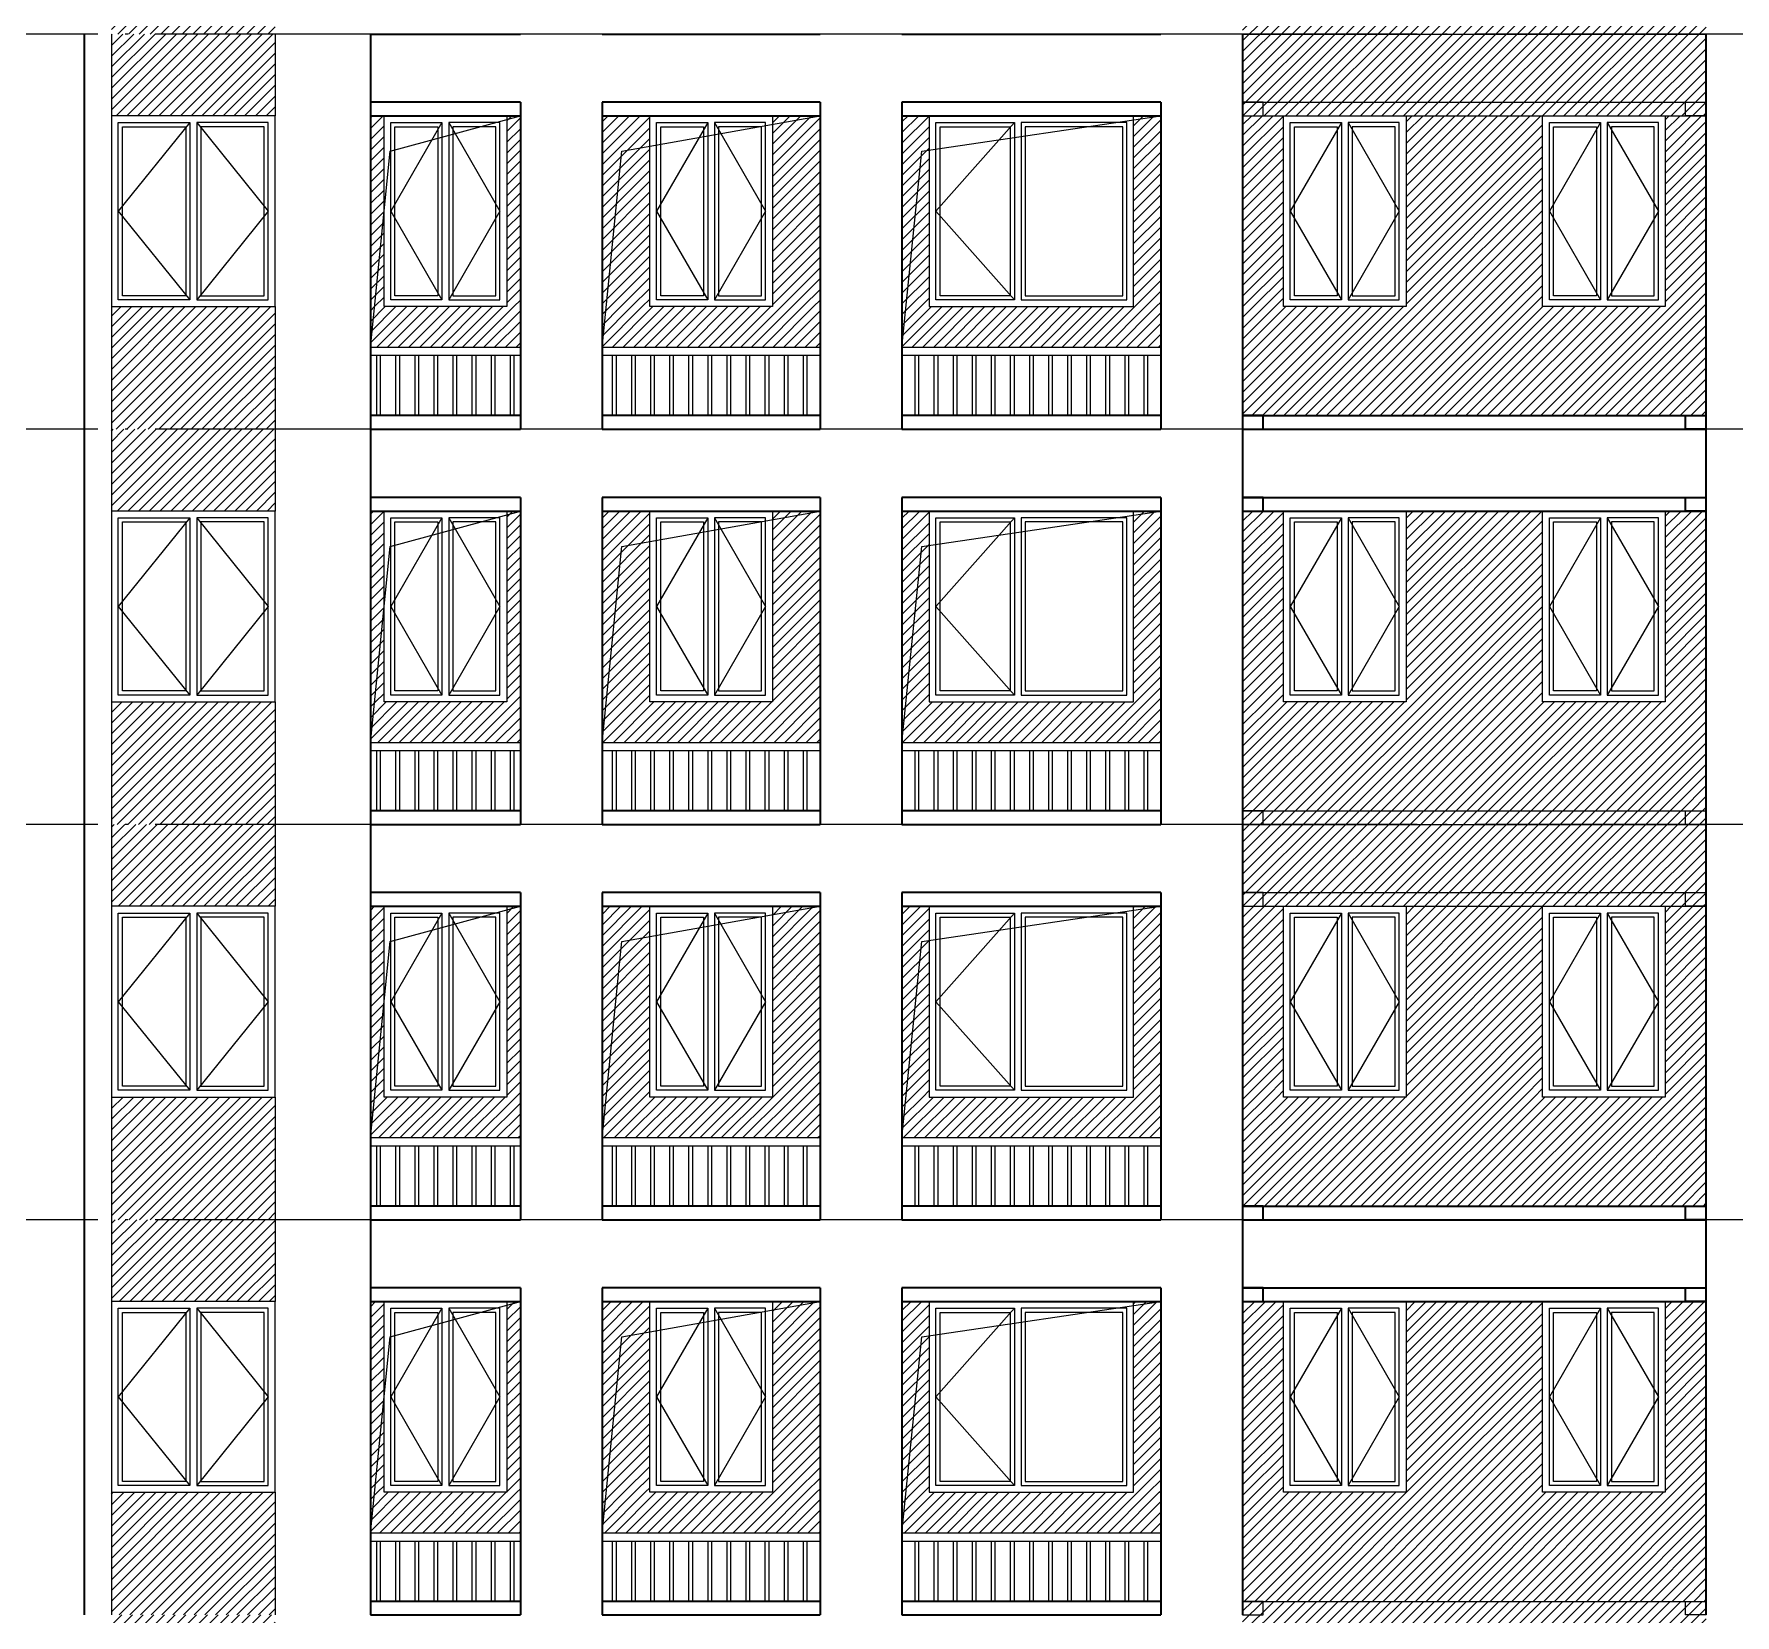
# Model space of a CAD drawing. Extents: x -518115 to 790560, y -210384 to 1628073.
# Drawn here: x 435048 to 447529, y 52040 to 63640 of the extents above; entities that cross this region are included whole.
import ezdxf

# ---------------------------------------------------------------- set-up
doc = ezdxf.new("R2010")
doc.units = 0
doc.header["$LTSCALE"] = 1000
doc.header["$MEASUREMENT"] = 0
doc.linetypes.add('DOTE', pattern=[2.42, 2, -0.2, 0.02, -0.2])
doc.layers.add('3-剖面填充（细）', color=250, linetype='Continuous')
doc.layers.add('Stair-栏杆', color=142, linetype='Continuous')
for name, color, linetype, lineweight in [('DOTE', 19, 'DOTE', 9), ('WINDOW', 144, 'Continuous', 15), ('立面-中轮廓线', 213, 'Continuous', 35), ('立面-普通轮廓', 7, 'Continuous', 18), ('立面-洞口示意', 152, 'Continuous', 13), ('立面-窗开启线', 250, 'Continuous', 13)]:
    doc.layers.add(name, color=color, linetype=linetype, lineweight=lineweight)
pattern_1 = [(45, (6e-11, -2900), (-39.2886205, 39.2886205), [])]
pattern_2 = [(45, (0, 0), (-39.2886205, 39.2886205), [])]

# ---------------------------------------------------------------- blocks, each defined once
blk = doc.blocks.new('A$C318717E3')
at = {"layer": 'WINDOW'}
for points in [[(50, 1350), (425, 1350), (425, 50), (50, 50)], [(850, 1350), (475, 1350), (475, 50), (850, 50)]]:
    blk.add_lwpolyline(points, close=True, dxfattribs=at)
at = {"layer": 'WINDOW', "color": 250}
for points in [[(80, 1320), (395, 1320), (395, 80), (80, 80)], [(820, 1320), (505, 1320), (505, 80), (820, 80)]]:
    blk.add_lwpolyline(points, close=True, dxfattribs=at)
at = {"layer": '立面-普通轮廓'}
blk.add_lwpolyline([(0, 1400), (900, 1400), (900, 0), (0, 0)], close=True, dxfattribs=at)
at = {"layer": '立面-窗开启线', "color": 251, "ltscale": 0.5, "true_color": 0x636466}
for points in [[(425, 1350), (50, 700), (425, 50)], [(475, 1350), (850, 700), (475, 50)]]:
    blk.add_lwpolyline(points, dxfattribs=at)
blk = doc.blocks.new('A$C1B273453')
at = {"layer": 'WINDOW'}
for points in [[(50, 1350), (575, 1350), (575, 50), (50, 50)], [(1150, 1350), (625, 1350), (625, 50), (1150, 50)]]:
    blk.add_lwpolyline(points, close=True, dxfattribs=at)
at = {"layer": 'WINDOW', "color": 250}
for points in [[(80, 1320), (545, 1320), (545, 80), (80, 80)], [(1120, 1320), (655, 1320), (655, 80), (1120, 80)]]:
    blk.add_lwpolyline(points, close=True, dxfattribs=at)
at = {"layer": '立面-普通轮廓'}
blk.add_lwpolyline([(1200, 1400), (0, 1400), (0, 0), (1200, 0)], close=True, dxfattribs=at)
at = {"layer": '立面-窗开启线', "color": 251, "ltscale": 0.5, "true_color": 0x636466}
for points in [[(575, 1350), (50, 700), (575, 50)], [(625, 1350), (1150, 700), (625, 50)]]:
    blk.add_lwpolyline(points, dxfattribs=at)
blk = doc.blocks.new('A$C1F9D7F8A')
at = {"layer": 'WINDOW'}
for points in [[(-1450, 1350), (-875, 1350), (-875, 50), (-1450, 50)], [(-50, 1350), (-825, 1350), (-825, 50), (-50, 50)]]:
    blk.add_lwpolyline(points, close=True, dxfattribs=at)
at = {"layer": 'WINDOW', "color": 250}
for points in [[(-1420, 1320), (-905, 1320), (-905, 80), (-1420, 80)], [(-80, 1320), (-795, 1320), (-795, 80), (-80, 80)]]:
    blk.add_lwpolyline(points, close=True, dxfattribs=at)
at = {"layer": '立面-普通轮廓'}
blk.add_lwpolyline([(0, 1400), (-1500, 1400), (-1500, 0), (0, 0)], close=True, dxfattribs=at)
at = {"layer": '立面-窗开启线', "color": 251, "ltscale": 0.5, "true_color": 0x636466}
blk.add_lwpolyline([(-875, 1350), (-1450, 700), (-875, 50)], dxfattribs=at)
blk = doc.blocks.new('HFHFHHTHFHF')
at = {"layer": 'Stair-栏杆'}
for p, q in [((530784, 32976), (529684, 32976)), ((532984, 32976), (531384, 32976)), ((535484, 32976), (533584, 32976)), ((530784, 32916), (529684, 32916)), ((532984, 32916), (531384, 32916)), ((535484, 32916), (533584, 32916))]:
    blk.add_line(p, q, dxfattribs=at)
for points in [[(529729, 32916), (529729, 32476)], [(529759, 32476), (529759, 32916)], [(529869, 32916), (529869, 32476)], [(529899, 32476), (529899, 32916)], [(530009, 32916), (530009, 32476)], [(530039, 32476), (530039, 32916)], [(530149, 32916), (530149, 32476)], [(530179, 32476), (530179, 32916)], [(530289, 32916), (530289, 32476)], [(530319, 32476), (530319, 32916)], [(530429, 32916), (530429, 32476)], [(530459, 32476), (530459, 32916)], [(530569, 32916), (530569, 32476)], [(530599, 32476), (530599, 32916)], [(530709, 32916), (530709, 32476)], [(530739, 32476), (530739, 32916)], [(531459, 32916), (531459, 32476)], [(531489, 32476), (531489, 32916)], [(531599, 32916), (531599, 32476)], [(531629, 32476), (531629, 32916)], [(531739, 32916), (531739, 32476)], [(531769, 32476), (531769, 32916)], [(531879, 32916), (531879, 32476)], [(531909, 32476), (531909, 32916)], [(532019, 32916), (532019, 32476)], [(532049, 32476), (532049, 32916)], [(532159, 32916), (532159, 32476)], [(532189, 32476), (532189, 32916)], [(532299, 32916), (532299, 32476)], [(532329, 32476), (532329, 32916)], [(532439, 32916), (532439, 32476)], [(532469, 32476), (532469, 32916)], [(532579, 32916), (532579, 32476)], [(532609, 32476), (532609, 32916)], [(532719, 32916), (532719, 32476)], [(532749, 32476), (532749, 32916)], [(532859, 32916), (532859, 32476)], [(532889, 32476), (532889, 32916)], [(533679, 32916), (533679, 32476)], [(533709, 32476), (533709, 32916)], [(533819, 32916), (533819, 32476)], [(533849, 32476), (533849, 32916)], [(533959, 32916), (533959, 32476)], [(533989, 32476), (533989, 32916)], [(534099, 32916), (534099, 32476)], [(534129, 32476), (534129, 32916)], [(534239, 32916), (534239, 32476)], [(534269, 32476), (534269, 32916)], [(534379, 32916), (534379, 32476)], [(534409, 32476), (534409, 32916)], [(534519, 32916), (534519, 32476)], [(534549, 32476), (534549, 32916)], [(534659, 32916), (534659, 32476)], [(534689, 32476), (534689, 32916)], [(534799, 32916), (534799, 32476)], [(534829, 32476), (534829, 32916)], [(534939, 32916), (534939, 32476)], [(534969, 32476), (534969, 32916)], [(535079, 32916), (535079, 32476)], [(535109, 32476), (535109, 32916)], [(535219, 32916), (535219, 32476)], [(535249, 32476), (535249, 32916)], [(535359, 32916), (535359, 32476)], [(535389, 32476), (535389, 32916)]]:
    blk.add_lwpolyline(points, dxfattribs=at)
at = {"layer": '立面-中轮廓线'}
for p, q in [((527584, 35276), (527584, 32376)), ((529684, 35276), (529684, 32376)), ((536084, 35276), (536084, 32376)), ((539484, 35276), (539484, 32376)), ((530784, 34776), (530784, 32376)), ((531384, 34776), (531384, 32376)), ((532984, 34776), (532984, 32376)), ((533584, 34776), (533584, 32376)), ((535484, 34776), (535484, 32376))]:
    blk.add_line(p, q, dxfattribs=at)
for points in [[(530784, 34776), (529684, 34776)], [(532984, 34776), (531384, 34776)], [(535484, 34776), (533584, 34776)], [(529684, 34676), (530784, 34676)], [(531384, 34676), (532984, 34676)], [(533584, 34676), (535484, 34676)], [(530784, 32476), (529684, 32476)], [(532984, 32476), (531384, 32476)], [(535484, 32476), (533584, 32476)], [(529684, 32376), (530784, 32376)], [(531384, 32376), (532984, 32376)], [(533584, 32376), (535484, 32376)]]:
    blk.add_lwpolyline(points, dxfattribs=at)
for name, p in [('A$C1B273453', (527784, 33276)), ('A$C318717E3', (529784, 33276)), ('A$C318717E3', (531734, 33276)), ('A$C1F9D7F8A', (535284, 33276)), ('A$C318717E3', (536384, 33276)), ('A$C318717E3', (538285, 33276))]:
    blk.add_blockref(name, p)
blk = doc.blocks.new('GDGDRTDGRDG')
at = {"layer": '3-剖面填充（细）'}
h = blk.add_hatch(dxfattribs=at)
h.set_pattern_fill('ANSI31', color=256, scale=35)
h.set_pattern_definition([(45, (798.42, -1477), (-39.2886205, 39.2886205), [])])
h.paths.add_polyline_path([(527784, 32376), (528984, 32376), (528985, 31776), (527784, 31776)])
h = blk.add_hatch(dxfattribs=at)
h.set_pattern_fill('ANSI31', color=256, scale=35)
h.set_pattern_definition(pattern_1)
h.paths.add_polyline_path([(529784, 30376), (529684, 30376), (529684, 31776), (529784, 31776)])
h = blk.add_hatch(dxfattribs=at)
h.set_pattern_fill('ANSI31', color=256, scale=35)
h.set_pattern_definition(pattern_1)
h.paths.add_polyline_path([(530784, 30376), (530684, 30376), (530684, 31776), (530784, 31776)])
h = blk.add_hatch(dxfattribs=at)
h.set_pattern_fill('ANSI31', color=256, scale=35)
h.set_pattern_definition(pattern_1)
h.paths.add_polyline_path([(531734, 30376), (531384, 30376), (531384, 31776), (531734, 31776)])
h = blk.add_hatch(dxfattribs=at)
h.set_pattern_fill('ANSI31', color=256, scale=35)
h.set_pattern_definition(pattern_1)
h.paths.add_polyline_path([(532984, 30376), (532634, 30376), (532634, 31776), (532984, 31776)])
h = blk.add_hatch(dxfattribs=at)
h.set_pattern_fill('ANSI31', color=256, scale=35)
h.set_pattern_definition(pattern_1)
h.paths.add_polyline_path([(533784, 30376), (533584, 30376), (533584, 31776), (533784, 31776)])
h = blk.add_hatch(dxfattribs=at)
h.set_pattern_fill('ANSI31', color=256, scale=35)
h.set_pattern_definition(pattern_1)
h.paths.add_polyline_path([(535484, 30376), (535284, 30376), (535284, 31776), (535484, 31776)])
h = blk.add_hatch(dxfattribs=at)
h.set_pattern_fill('ANSI31', color=256, scale=35)
h.set_pattern_definition(pattern_2)
h.paths.add_polyline_path([(536084, 30376), (536384, 30376), (536384, 31776), (536084, 31776)])
h = blk.add_hatch(dxfattribs=at)
h.set_pattern_fill('ANSI31', color=256, scale=35)
h.set_pattern_definition(pattern_2)
h.paths.add_polyline_path([(537284, 30376), (538285, 30376), (538285, 31776), (537284, 31776)])
h = blk.add_hatch(dxfattribs=at)
h.set_pattern_fill('ANSI31', color=256, scale=35)
h.set_pattern_definition(pattern_2)
h.paths.add_polyline_path([(539185, 30376), (539484, 30376), (539484, 31776), (539185, 31776)])
h = blk.add_hatch(dxfattribs=at)
h.set_pattern_fill('ANSI31', color=256, scale=35)
h.set_pattern_definition([(45, (798.42, -3777), (-39.2886205, 39.2886205), [])])
h.paths.add_polyline_path([(528985, 29476), (527784, 29476), (527784, 30376), (528984, 30376)])
h = blk.add_hatch(dxfattribs=at)
h.set_pattern_fill('ANSI31', color=256, scale=35)
h.set_pattern_definition(pattern_1)
h.paths.add_polyline_path([(530784, 30076), (529684, 30076), (529684, 30376), (530784, 30376)])
h = blk.add_hatch(dxfattribs=at)
h.set_pattern_fill('ANSI31', color=256, scale=35)
h.set_pattern_definition(pattern_1)
h.paths.add_polyline_path([(532984, 30076), (531384, 30076), (531384, 30376), (532984, 30376)])
h = blk.add_hatch(dxfattribs=at)
h.set_pattern_fill('ANSI31', color=256, scale=35)
h.set_pattern_definition(pattern_1)
h.paths.add_polyline_path([(535484, 30076), (533584, 30076), (533584, 30376), (535484, 30376)])
h = blk.add_hatch(dxfattribs=at)
h.set_pattern_fill('ANSI31', color=256, scale=35)
h.set_pattern_definition(pattern_2)
h.paths.add_polyline_path([(536084, 29576), (539484, 29576), (539484, 30376), (536084, 30376)])
for p, q in [((527784, 32376), (527784, 31776)), ((528984, 32376), (528984, 31776)), ((527784, 30376), (527784, 29476)), ((528984, 30376), (528984, 29476))]:
    blk.add_line(p, q, dxfattribs=at)

msp = doc.modelspace()

# ---------------------------------------------------------------- hatches: boundary and pattern name
at = {"layer": '3-剖面填充（细）'}
h = msp.add_hatch(dxfattribs=at)
h.set_pattern_fill('ANSI31', color=256, scale=35)
h.set_pattern_definition([(45, (-91369.42, 30387.28), (-39.2886205, 39.2886205), [])])
h.paths.add_polyline_path([(436817, 63640.3), (435616.6, 63640.3), (435615.8, 64540.3), (436816.2, 64540.3)])
h = msp.add_hatch(dxfattribs=at)
h.set_pattern_fill('ANSI31', color=256, scale=35)
h.set_pattern_definition([(45, (-92167.84, 33464.28), (-39.2886205, 39.2886205), [])])
h.paths.add_polyline_path([(443916.6, 63040.3), (447316.6, 63040.3), (447316.6, 63740.3), (443916.6, 63740.3)])
h = msp.add_hatch(dxfattribs=at)
h.set_pattern_fill('ANSI31', color=256, scale=35)
h.set_pattern_definition([(45, (-92167.84, 27664.28), (-39.2886205, 39.2886205), [])])
h.paths.add_polyline_path([(443916.6, 57240.3), (447316.6, 57240.3), (447316.6, 57940.3), (443916.6, 57940.3)])
h = msp.add_hatch(dxfattribs=at)
h.set_pattern_fill('ANSI31', color=256, scale=35)
h.set_pattern_definition([(45, (-92167.84, 21864.28), (-39.2886205, 39.2886205), [])])
h.paths.add_polyline_path([(443916.6, 51440.3), (447316.6, 51440.3), (447316.6, 52140.3), (443916.6, 52140.3)])
h = msp.add_hatch(dxfattribs=at)
h.set_pattern_fill('ANSI31', color=256, scale=35)
h.set_pattern_definition([(45, (-85169.42, 17887.28), (-39.2886205, 39.2886205), [])])
h.paths.add_polyline_path([(435616.4, 51440.3), (436816.8, 51440.3), (436817.4, 52040.3), (435617, 52040.3)])

# ---------------------------------------------------------------- linework, layer by layer
at = {"color": 7}
for p, q in [((443916.6, 63640.3), (447316.6, 63640.3)), ((443916.6, 63140.3), (447316.6, 63140.3)), ((443916.6, 63040.3), (447316.6, 63040.3)), ((443916.6, 57940.3), (447316.6, 57940.3)), ((443916.6, 57840.3), (447316.6, 57840.3)), ((443916.6, 57340.3), (447316.6, 57340.3)), ((443916.6, 57240.3), (447316.6, 57240.3)), ((443916.6, 52140.3), (447316.6, 52140.3))]:
    msp.add_line(p, q, dxfattribs=at)
for points in [[(443916.6, 63040.3), (444066.6, 63040.3), (444066.6, 63140.3), (443916.6, 63140.3)], [(447316.6, 63040.3), (447166.6, 63040.3), (447166.6, 63140.3), (447316.6, 63140.3)], [(443916.6, 57840.3), (444066.6, 57840.3), (444066.6, 57940.3), (443916.6, 57940.3)], [(447316.6, 57840.3), (447166.6, 57840.3), (447166.6, 57940.3), (447316.6, 57940.3)], [(443916.6, 57240.3), (444066.6, 57240.3), (444066.6, 57340.3), (443916.6, 57340.3)], [(447316.6, 57240.3), (447166.6, 57240.3), (447166.6, 57340.3), (447316.6, 57340.3)], [(443916.6, 52040.3), (444066.6, 52040.3), (444066.6, 52140.3), (443916.6, 52140.3)], [(447316.6, 52040.3), (447166.6, 52040.3), (447166.6, 52140.3), (447316.6, 52140.3)]]:
    msp.add_lwpolyline(points, dxfattribs=at)
at = {"layer": 'DOTE', "linetype": 'DOTE'}
for p, q in [((471816.6, 63640.3), (419416.6, 63640.3)), ((471816.6, 60740.3), (419416.6, 60740.3)), ((471816.6, 57840.3), (419416.6, 57840.3)), ((471816.6, 54940.3), (419416.6, 54940.3))]:
    msp.add_line(p, q, dxfattribs=at)
at = {"layer": '立面-中轮廓线'}
for p, q in [((443916.6, 60840.3), (447316.6, 60840.3)), ((443916.6, 60740.3), (447316.6, 60740.3)), ((443916.6, 60240.3), (447316.6, 60240.3)), ((443916.6, 60140.3), (447316.6, 60140.3)), ((443916.6, 55040.3), (447316.6, 55040.3)), ((443916.6, 54940.3), (447316.6, 54940.3)), ((443916.6, 54440.3), (447316.6, 54440.3)), ((443916.6, 54340.3), (447316.6, 54340.3))]:
    msp.add_line(p, q, dxfattribs=at)
for points in [[(437516.6, 63640.3), (438616.6, 63640.3)], [(439216.6, 63640.3), (440816.6, 63640.3)], [(441416.6, 63640.3), (443316.6, 63640.3)], [(443916.6, 60740.3), (444066.6, 60740.3), (444066.6, 60840.3), (443916.6, 60840.3)], [(447316.8, 60740.3), (447166.8, 60740.3), (447166.8, 60840.3), (447316.8, 60840.3)], [(443916.6, 60140.3), (444066.6, 60140.3), (444066.6, 60240.3), (443916.6, 60240.3)], [(447316.8, 60140.3), (447166.8, 60140.3), (447166.8, 60240.3), (447316.8, 60240.3)], [(443916.6, 54940.3), (444066.6, 54940.3), (444066.6, 55040.3), (443916.6, 55040.3)], [(447316.8, 54940.3), (447166.8, 54940.3), (447166.8, 55040.3), (447316.8, 55040.3)], [(443916.6, 54340.3), (444066.6, 54340.3), (444066.6, 54440.3), (443916.6, 54440.3)], [(447316.8, 54340.3), (447166.8, 54340.3), (447166.8, 54440.3), (447316.8, 54440.3)]]:
    msp.add_lwpolyline(points, dxfattribs=at)
at = {"layer": '立面-洞口示意'}
for points in [[(437516.6, 61340.3), (437661.4, 62781.2), (438616.6, 63040.3)], [(439216.6, 61340.3), (439361.4, 62781.2), (440816.6, 63040.3)], [(441416.6, 61340.3), (441561.4, 62781.2), (443316.6, 63040.3)], [(437516.6, 58440.3), (437661.4, 59881.2), (438616.6, 60140.3)], [(439216.6, 58440.3), (439361.4, 59881.2), (440816.6, 60140.3)], [(441416.6, 58440.3), (441561.4, 59881.2), (443316.6, 60140.3)], [(437516.6, 55540.3), (437661.4, 56981.2), (438616.6, 57240.3)], [(439216.6, 55540.3), (439361.4, 56981.2), (440816.6, 57240.3)], [(441416.6, 55540.3), (441561.4, 56981.2), (443316.6, 57240.3)], [(437516.6, 52640.3), (437661.4, 54081.2), (438616.6, 54340.3)], [(439216.6, 52640.3), (439361.4, 54081.2), (440816.6, 54340.3)], [(441416.6, 52640.3), (441561.4, 54081.2), (443316.6, 54340.3)]]:
    msp.add_lwpolyline(points, dxfattribs=at)

# ---------------------------------------------------------------- block references
for name, p in [('HFHFHHTHFHF', (-92167.8, 28364.3)), ('GDGDRTDGRDG', (-92167.8, 31264.3)), ('HFHFHHTHFHF', (-92167.8, 25464.3)), ('GDGDRTDGRDG', (-92167.8, 28364.3)), ('HFHFHHTHFHF', (-92167.8, 22564.3)), ('GDGDRTDGRDG', (-92167.8, 25464.3)), ('HFHFHHTHFHF', (-92167.8, 19664.3)), ('GDGDRTDGRDG', (-92167.8, 22564.3))]:
    msp.add_blockref(name, p)

doc.saveas('drawing.dxf')
